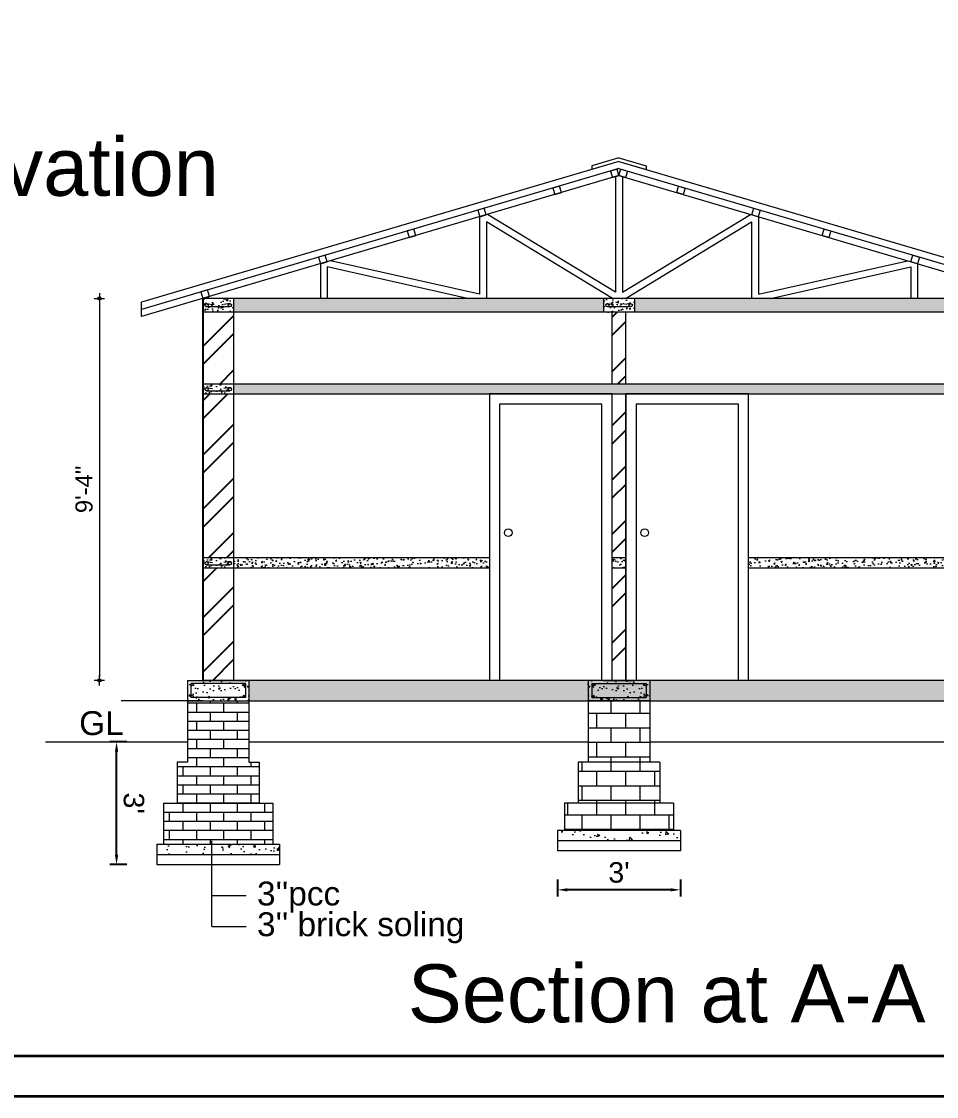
# Model space of a CAD drawing. Header units: inches. Extents: x 100101 to 119806, y -2288 to 8641.
# Drawn here: x 119023 to 119291.3, y 3457.7 to 3772.9 of the extents above; entities that cross this region are included whole.
import ezdxf

# ---------------------------------------------------------------- set-up
doc = ezdxf.new("R2010")
doc.units = ezdxf.units.IN
doc.header["$LTSCALE"] = 0.5
doc.header["$MEASUREMENT"] = 0
doc.header["$PDMODE"] = 66
for name, color, linetype, lineweight in [('door', 202, 'Continuous', 5), ('hatch', 9, 'Continuous', 0), ('steps', 253, 'Continuous', 20), ('Toilet', 7, 'Continuous', 25), ('WALL - A', 1, 'Continuous', 40)]:
    doc.layers.add(name, color=color, linetype=linetype, lineweight=lineweight)
doc.layers.add('Normal Wall', color=7, linetype='Continuous', lineweight=35, true_color=0xffaf89)
doc.styles.add('Lettring Text', font='arial.ttf')
doc.styles.get("Standard").update_dxf_attribs({"font": 'arial.ttf'})
doc.dimstyles.new('Copy of Standard', dxfattribs={"dimtxt": 6, "dimasz": 2.875, "dimexe": 2, "dimexo": 4, "dimgap": 2, "dimtad": 1, "dimdec": 0, "dimrnd": 1, "dimzin": 0, "dimdsep": 46, "dimlunit": 4, "dimtxsty": 'Lettring Text', "dimcen": 0.1, "dimclrd": 7, "dimclre": 7, "dimclrt": 7, "dimazin": 0, "dimtfac": 0.645, "dimtdec": 0, "dimtmove": 1, "dimatfit": 0, "dimfxl": 3, "dimfxlon": 1, "dimtfillclr": 256, "dimtolj": 1, "dimtzin": 0, "dimlwd": -1, "dimlwe": -1, "dimarcsym": 2})
doc.dimstyles.new('S8', dxfattribs={"dimtxt": 5, "dimasz": 1, "dimexe": 6, "dimexo": 18, "dimgap": 1.9375, "dimtad": 1, "dimdec": 0, "dimzin": 3, "dimdsep": 46, "dimlunit": 4, "dimtxsty": 'Standard', "dimblk": 'dot 2', "dimcen": 12, "dimse1": 1, "dimse2": 1, "dimclrd": 1, "dimclre": 1, "dimclrt": 256, "dimadec": 0, "dimazin": 0, "dimtfac": 0.75, "dimtdec": 0, "dimtix": 1, "dimtmove": 1, "dimatfit": 3, "dimldrblk": 'DOT', "dimfxl": 1, "dimtolj": 1, "dimtzin": 0, "dimlwd": 9, "dimlwe": 9, "dimarcsym": 0})
pattern_1 = [(50, (-244731.5586, 32971.725), (3.586300913, -0.313760675), [0.375, -4.125]), (355, (-244731.5586, 32971.725), (-0.693756668, 3.76096067), [0.3, -3.3]), (100.4514445, (-244731.2597, 32971.699), (2.892544234, 3.447199955), [0.31870096, -3.50571056]), (46.1842, (-244731.5586, 32972.725), (5.336206653, -0.827596404), [0.5625, -6.1875]), (96.6356355, (-244731.114, 32972.656), (4.67330973, 4.870593004), [0.47805171, -5.2585688]), (351.184164, (-244731.5586, 32972.725), (4.673309725, 4.870593), [0.45, -4.950000005]), (21, (-244731.0586, 32972.475), (2.98453526, -2.013094453), [0.375, -4.125]), (326, (-244731.0586, 32972.475), (1.21657666, 3.625750225), [0.3, -3.3]), (71.4514447, (-244730.81, 32972.3073), (4.201111884, 1.612655764), [0.31870095, -3.50571056]), (37.5, (-244731.5586, 32971.725), (0.0607992766, 1.664469269), [0, -3.26, 0, -3.35, 0, -3.3125]), (7.5, (-244731.5586, 32971.725), (1.315347687, 1.972058559), [0, -1.91, 0, -3.185, 0, -1.2625]), (327.5, (-244732.6736, 32971.725), (2.669112181, -0.1127743587), [0, -1.25, 0, -3.9, 0, -5.175]), (317.5, (-244733.1736, 32971.725), (2.915930847, 0.500524912), [0, -1.625, 0, -2.59, 0, -3.675])]
pattern_2 = [(45, (-244731.559, 32971.725), (-7.9549513, 7.9549513), []), (45, (-244726.255, 32971.725), (-7.9549513, 7.9549513), [])]
pattern_3 = [(50, (54752.448, 120091.9313), (5.73808146, -0.50201708), [0.6, -6.6]), (355, (54752.448, 120091.9313), (-1.11001067, 6.01753707), [0.48, -5.28]), (100.4514, (54752.926, 120091.8895), (4.62807505, 5.51551634), [0.50992152, -5.6091369]), (46.1842, (54752.448, 120093.531), (8.5379284, -1.3241521), [0.9, -9.9]), (96.6356, (54753.1595, 120093.421), (7.47730164, 7.79294297), [0.7648823, -8.413704]), (351.1842, (54752.448, 120093.531), (7.47729556, 7.7929488), [0.72, -7.92]), (21, (54753.248, 120093.1313), (4.77525642, -3.22095113), [0.6, -6.6]), (326, (54753.248, 120093.1313), (1.94652266, 5.80120036), [0.48, -5.28]), (71.4514, (54753.646, 120092.863), (6.72178103, 2.58024397), [0.50992152, -5.6091369]), (37.5, (54752.448, 120091.9313), (0.097278843, 2.66315083), [0, -5.216, 0, -5.36, 0, -5.3]), (7.5, (54752.448, 120091.9313), (2.1045563, 3.155293695), [0, -3.056, 0, -5.096, 0, -2.02]), (327.5, (54750.664, 120091.9313), (4.27057949, -0.180438974), [0, -2, 0, -6.24, 0, -8.28]), (317.5, (54749.864, 120091.9313), (4.66548935, 0.80083986), [0, -2.6, 0, -4.144, 0, -5.88])]
pattern_4 = [(130, (183526.4417, 120091.9313), (-5.73808146, -0.50201708), [0.6, -6.6]), (185, (183526.442, 120091.9313), (1.11001067, 6.01753707), [0.48, -5.28]), (79.5486, (183525.9636, 120091.8895), (-4.62807505, 5.51551634), [0.50992152, -5.6091369]), (133.8158, (183526.442, 120093.531), (-8.5379284, -1.3241521), [0.9, -9.9]), (83.3644, (183525.73, 120093.421), (-7.47730164, 7.79294297), [0.7648823, -8.413704]), (188.8158, (183526.442, 120093.531), (-7.47729556, 7.7929488), [0.72, -7.92]), (159, (183525.6417, 120093.1313), (-4.77525642, -3.22095113), [0.6, -6.6]), (214, (183525.642, 120093.1313), (-1.94652266, 5.80120036), [0.48, -5.28]), (108.5486, (183525.244, 120092.863), (-6.72178103, 2.58024397), [0.50992152, -5.6091369]), (142.5, (183526.4417, 120091.9313), (-0.097278843, 2.66315083), [0, -5.216, 0, -5.36, 0, -5.3]), (172.5, (183526.4417, 120091.9313), (-2.1045563, 3.155293695), [0, -3.056, 0, -5.096, 0, -2.02]), (212.5, (183528.2257, 120091.9313), (-4.27057949, -0.180438974), [0, -2, 0, -6.24, 0, -8.28]), (222.5, (183529.0257, 120091.9313), (-4.66548935, 0.80083986), [0, -2.6, 0, -4.144, 0, -5.88])]
pattern_5 = [(0, (151393.9156, 82832.566), (0, 4.25), []), (90, (151393.916, 82832.566), (-8.5, 5e-16), [4.25, -4.25]), (90, (151398.166, 82832.566), (-8.5, 5e-16), [-4.25, 4.25])]

# ---------------------------------------------------------------- blocks, each defined once
blk = doc.blocks.new('*D795')
at = {"color": 7, "transparency": 16777216}
for p, q in [((119053.88, 3561.7), (119048.88, 3561.7)), ((119050.88, 3528.58), (119050.88, 3558.83)), ((119053.88, 3525.71), (119048.88, 3525.71))]:
    blk.add_line(p, q, dxfattribs=at)
at = {"color": 7, "linetype": 'ByBlock', "transparency": 16777216}
for points in [[(119051.36, 3558.83), (119050.4, 3558.83), (119050.88, 3561.7)], [(119051.36, 3528.58), (119050.4, 3528.58), (119050.88, 3525.71)]]:
    blk.add_solid(points, dxfattribs=at)
at = {"layer": 'Defpoints', "color": 0, "linetype": 'ByBlock', "transparency": 16777216}
for p in [(119050.88, 3561.7), (119062.69, 3561.7), (119062.69, 3525.71)]:
    blk.add_point(p, dxfattribs=at)
at = {"color": 7, "linetype": 'ByBlock', "lineweight": 5, "transparency": 16777216, "insert": (119055.94, 3543.71), "char_height": 6, "attachment_point": 5, "rotation": 270.0012, "style": 'Lettring Text'}
blk.add_mtext("\\A1;3'", dxfattribs=at)
blk = doc.blocks.new('*D778')
at = {"color": 7, "transparency": 16777216}
for p, q in [((119180.19, 3521.32), (119180.19, 3516.32)), ((119216.19, 3521.32), (119216.19, 3516.32)), ((119213.32, 3518.32), (119183.07, 3518.32))]:
    blk.add_line(p, q, dxfattribs=at)
at = {"color": 7, "linetype": 'ByBlock', "transparency": 16777216}
for points in [[(119183.07, 3518.8), (119183.07, 3517.84), (119180.19, 3518.32)], [(119213.32, 3518.8), (119213.32, 3517.84), (119216.19, 3518.32)]]:
    blk.add_solid(points, dxfattribs=at)
at = {"layer": 'Defpoints', "color": 0, "linetype": 'ByBlock', "transparency": 16777216}
for p in [(119180.19, 3529.71), (119216.19, 3529.71), (119180.19, 3518.32)]:
    blk.add_point(p, dxfattribs=at)
at = {"color": 7, "linetype": 'ByBlock', "lineweight": 5, "transparency": 16777216, "insert": (119198.19, 3523.39), "char_height": 6, "attachment_point": 5, "style": 'Lettring Text'}
blk.add_mtext("\\A1;3'", dxfattribs=at)
blk = doc.blocks.new('dot1')
at = {"layer": 'hatch'}
h = blk.add_hatch(color=256, dxfattribs=at)
edge = h.paths.add_edge_path()
edge.add_arc((0, 0), 1, 0, 360)
for p, q in [((3, 0), (-3, 0)), ((0, 3), (0, -3))]:
    blk.add_line(p, q, dxfattribs=at)
blk.add_circle((0, 0), 1, dxfattribs=at)
blk = doc.blocks.new('dot 2')
at = {"layer": 'hatch', "xscale": 0.5, "yscale": 0.5, "zscale": 0.5}
blk.add_blockref('dot1', (0, 0), dxfattribs=at)
blk = doc.blocks.new('*D905')
at = {"layer": 'Defpoints', "color": 0, "transparency": 16777216}
for p in [(119076.19, 3691.71), (119045.85, 3579.71), (119076.19, 3579.71)]:
    blk.add_point(p, dxfattribs=at)
at = {"layer": 'Toilet', "color": 1, "lineweight": 9, "transparency": 16777216}
blk.add_line((119045.85, 3690.71), (119045.85, 3580.71), dxfattribs=at)
for p, rotation in [((119045.85, 3691.71), 90), ((119045.85, 3579.71), 270)]:
    blk.add_blockref('dot 2', p, dxfattribs=dict(at, rotation=rotation))
at = {"layer": 'Toilet', "transparency": 16777216, "insert": (119041.36, 3635.71), "char_height": 5, "attachment_point": 5, "rotation": 90}
blk.add_mtext('\\A1;9\'-4"', dxfattribs=at)
blk = doc.blocks.new('_Dot')
at = {"color": 0, "linetype": 'ByBlock', "lineweight": -2}
blk.add_line((-0.5, 0), (-1, 0), dxfattribs=at)
at = {"color": 0, "linetype": 'ByBlock', "const_width": 0.5}
blk.add_lwpolyline([(-0.25, 0, 1), (0.25, 0, 1)], format="xyb", close=True, dxfattribs=at)

msp = doc.modelspace()

# ---------------------------------------------------------------- hatches: boundary and pattern name
at = {"linetype": 'ByBlock', "lineweight": 5}
h = msp.add_hatch(dxfattribs=at)
h.set_pattern_fill('AR-CONC', scale=0.5, style=0)
h.set_pattern_definition(pattern_1)
h.paths.add_polyline_path([(119085.19, 3691.71), (119076.19, 3691.71), (119076.19, 3687.71), (119085.19, 3687.71)])
h.paths.add_polyline_path([(119084.13, 3689.2, -0.424176), (119083.62, 3689.69, -1), (119084.61, 3689.69, -0.404321), (119084.13, 3689.2), (119077.29, 3689.2, -0.424176), (119076.78, 3689.69, -1), (119077.77, 3689.69, -0.404321), (119077.29, 3689.2)], flags=16)
h = msp.add_hatch(dxfattribs=at)
h.set_pattern_fill('AR-CONC', scale=0.5, style=0)
h.set_pattern_definition(pattern_1)
h.paths.add_polyline_path([(119193.69, 3691.71), (119085.19, 3691.71), (119085.19, 3687.71), (119193.69, 3687.71)])
h = msp.add_hatch(dxfattribs=at)
h.set_pattern_fill('AR-CONC', scale=0.5, style=0)
h.set_pattern_definition(pattern_1)
h.paths.add_polyline_path([(119202.69, 3691.71), (119193.69, 3691.71), (119193.69, 3687.71), (119202.69, 3687.71)])
h.paths.add_polyline_path([(119201.63, 3689.2, -0.424176), (119201.12, 3689.69, -1), (119202.11, 3689.69, -0.404321), (119201.63, 3689.2), (119194.79, 3689.2, -0.424176), (119194.28, 3689.69, -1), (119195.27, 3689.69, -0.404321), (119194.79, 3689.2)], flags=16)
h = msp.add_hatch(dxfattribs=at)
h.set_pattern_fill('AR-CONC', scale=0.5, style=0)
h.set_pattern_definition(pattern_1)
h.paths.add_polyline_path([(119311.19, 3687.71), (119311.19, 3691.71), (119202.69, 3691.71), (119202.69, 3687.71)])
h = msp.add_hatch(color=7, dxfattribs=at)
h.paths.add_polyline_path([(119076.78, 3689.69, -0.414214), (119077.28, 3690.19), (119077.45, 3690.16, -0.315664), (119077.77, 3689.69, -1)])
h.paths.add_polyline_path([(119083.94, 3690.16), (119084.11, 3690.19, -0.414214), (119084.61, 3689.69, -0.404321), (119084.13, 3689.2), (119084.1, 3689.2, -0.404321), (119083.62, 3689.69, -0.315664)])
h = msp.add_hatch(color=7, dxfattribs=at)
h.paths.add_polyline_path([(119194.28, 3689.69, -0.414214), (119194.78, 3690.19), (119194.95, 3690.16, -0.315664), (119195.27, 3689.69, -1)])
h.paths.add_polyline_path([(119201.44, 3690.16), (119201.61, 3690.19, -0.414214), (119202.11, 3689.69, -0.404321), (119201.63, 3689.2), (119201.6, 3689.2, -0.404321), (119201.12, 3689.69, -0.315664)])
h = msp.add_hatch(dxfattribs=at)
h.set_pattern_fill('AR-CONC', scale=0.5, style=0)
h.set_pattern_definition([(50, (72837.2697, 72471.4603), (3.58630091, -0.31376067), [0.375, -4.125]), (355, (72837.2697, 72471.4603), (-0.69375667, 3.76096067), [0.3, -3.3]), (100.4514, (72837.5685, 72471.4342), (2.89254691, 3.44719771), [0.31870095, -3.50571056]), (46.1842, (72837.2697, 72472.4603), (5.33620524, -0.82759507), [0.5625, -6.1875]), (96.6356, (72837.7143, 72472.3914), (4.67331353, 4.87058935), [0.47805144, -5.258565]), (351.1842, (72837.2697, 72472.4603), (4.67330973, 4.870593), [0.45, -4.95]), (21, (72837.7697, 72472.2103), (2.98453526, -2.01309445), [0.375, -4.125]), (326, (72837.7697, 72472.2103), (1.21657666, 3.62575023), [0.3, -3.3]), (71.4514, (72838.0184, 72472.0426), (4.20111314, 1.61265248), [0.31870095, -3.50571056]), (37.5, (72837.2697, 72471.4603), (0.060799277, 1.66446927), [0, -3.26, 0, -3.35, 0, -3.3125]), (7.5, (72837.2697, 72471.4603), (1.315347687, 1.97205856), [0, -1.91, 0, -3.185, 0, -1.2625]), (327.5, (72836.1547, 72471.4603), (2.66911218, -0.112774359), [0, -1.25, 0, -3.9, 0, -5.175]), (317.5, (72835.6547, 72471.4603), (2.91593085, 0.50052491), [0, -1.625, 0, -2.59, 0, -3.675])])
h.paths.add_polyline_path([(119085.19, 3666.71), (119076.19, 3666.71), (119076.19, 3663.71), (119085.19, 3663.71)])
h.paths.add_polyline_path([(119084.1, 3664.57, -0.404321), (119083.62, 3665.07, -1), (119084.61, 3665.07, -0.424176), (119084.1, 3664.57), (119077.29, 3664.57, -0.424176), (119076.78, 3665.07, -1), (119077.77, 3665.07, -0.404321), (119077.29, 3664.57)], flags=16)
h = msp.add_hatch(color=7, dxfattribs=at)
h.paths.add_polyline_path([(119084.61, 3665.07, 0.414214), (119084.11, 3665.56), (119083.94, 3665.53, 0.315664), (119083.62, 3665.07, 1)])
h.paths.add_polyline_path([(119077.45, 3665.53), (119077.28, 3665.56, 0.414214), (119076.78, 3665.07, 0.404321), (119077.26, 3664.57), (119077.29, 3664.57, 0.404321), (119077.77, 3665.07, 0.315664)])
h = msp.add_hatch(dxfattribs=at)
h.set_pattern_fill('AR-CONC', scale=0.5, style=0)
h.set_pattern_definition(pattern_1)
h.paths.add_polyline_path([(119311.19, 3663.71), (119311.19, 3666.71), (119085.19, 3666.71), (119085.19, 3663.71)])
h = msp.add_hatch(dxfattribs=at)
h.set_pattern_fill('AR-CONC', scale=0.5, style=0)
h.set_pattern_definition([(50, (72837.2697, 72420.4603), (3.58630091, -0.31376067), [0.375, -4.125]), (355, (72837.2697, 72420.4603), (-0.69375667, 3.76096067), [0.3, -3.3]), (100.4514, (72837.5685, 72420.4342), (2.89254691, 3.44719771), [0.31870095, -3.50571056]), (46.1842, (72837.2697, 72421.4603), (5.33620524, -0.82759507), [0.5625, -6.1875]), (96.6356, (72837.7143, 72421.3914), (4.67331353, 4.87058935), [0.47805144, -5.258565]), (351.1842, (72837.2697, 72421.4603), (4.67330973, 4.870593), [0.45, -4.95]), (21, (72837.7697, 72421.2103), (2.98453526, -2.01309445), [0.375, -4.125]), (326, (72837.7697, 72421.2103), (1.21657666, 3.62575023), [0.3, -3.3]), (71.4514, (72838.0184, 72421.0426), (4.20111314, 1.61265248), [0.31870095, -3.50571056]), (37.5, (72837.2697, 72420.4603), (0.060799277, 1.66446927), [0, -3.26, 0, -3.35, 0, -3.3125]), (7.5, (72837.2697, 72420.4603), (1.315347687, 1.97205856), [0, -1.91, 0, -3.185, 0, -1.2625]), (327.5, (72836.1547, 72420.4603), (2.66911218, -0.112774359), [0, -1.25, 0, -3.9, 0, -5.175]), (317.5, (72835.6547, 72420.4603), (2.91593085, 0.50052491), [0, -1.625, 0, -2.59, 0, -3.675])])
h.paths.add_polyline_path([(119085.19, 3615.71), (119076.19, 3615.71), (119076.19, 3612.71), (119085.19, 3612.71)])
h.paths.add_polyline_path([(119084.1, 3613.57, -0.404321), (119083.62, 3614.07, -1), (119084.61, 3614.07, -0.424176), (119084.1, 3613.57), (119077.29, 3613.57, -0.424176), (119076.78, 3614.07, -1), (119077.77, 3614.07, -0.404321), (119077.29, 3613.57)], flags=16)
h = msp.add_hatch(dxfattribs=at)
h.set_pattern_fill('AR-CONC', scale=0.5, style=0)
h.set_pattern_definition(pattern_1)
h.paths.add_polyline_path([(119160.19, 3612.71), (119160.19, 3615.71), (119085.19, 3615.71), (119085.19, 3612.71)])
h = msp.add_hatch(dxfattribs=at)
h.set_pattern_fill('AR-CONC', scale=0.5, style=0)
h.set_pattern_definition(pattern_1)
h.paths.add_polyline_path([(119200.19, 3612.71), (119200.19, 3615.71), (119196.19, 3615.71), (119196.19, 3612.71)])
h = msp.add_hatch(dxfattribs=at)
h.set_pattern_fill('AR-CONC', scale=0.5, style=0)
h.set_pattern_definition(pattern_1)
h.paths.add_polyline_path([(119236.19, 3615.71), (119236.19, 3612.71), (119311.19, 3612.71), (119311.19, 3615.71)])
h = msp.add_hatch(color=7, dxfattribs=at)
h.paths.add_polyline_path([(119084.61, 3614.07, 0.414214), (119084.11, 3614.56), (119083.94, 3614.53, 0.315664), (119083.62, 3614.07, 1)])
h.paths.add_polyline_path([(119077.45, 3614.53), (119077.28, 3614.56, 0.414214), (119076.78, 3614.07, 0.404321), (119077.26, 3613.57), (119077.29, 3613.57, 0.404321), (119077.77, 3614.07, 0.315664)])
at = {"layer": 'door', "ltscale": 0.5}
h = msp.add_hatch(dxfattribs=at)
h.set_pattern_fill('AR-CONC', color=256, scale=0.8, style=0)
h.set_pattern_definition(pattern_3)
h.paths.add_polyline_path([(119089.69, 3579.71), (119071.69, 3579.71), (119071.69, 3573.71), (119089.69, 3573.71), (119089.69, 3578.76)])
h.paths.add_polyline_path([(119088.69, 3578.76), (119088.69, 3574.71), (119072.69, 3574.71), (119072.69, 3578.76), (119073, 3578.76, -0.049683), (119073.06, 3578.76)], flags=16)
h.paths.add_polyline_path([(119088.69, 3578.42, -1), (119088.02, 3578.42, -1)], flags=0)
h.paths.add_polyline_path([(119088.69, 3575.04, -1), (119088.03, 3575.04, -1)], flags=16)
h.paths.add_polyline_path([(119073.36, 3575.04, -1), (119072.69, 3575.04, -1)], flags=16)
h = msp.add_hatch(dxfattribs=at)
h.set_pattern_fill('AR-CONC', color=256, scale=0.8, style=0)
h.set_pattern_definition(pattern_3)
h.paths.add_polyline_path([(119088.69, 3578.76), (119072.69, 3578.76), (119072.69, 3574.71), (119088.69, 3574.71)])
h = msp.add_hatch(color=256, dxfattribs=at)
h.paths.add_polyline_path([(119073.36, 3578.43, 0.385424), (119073.06, 3578.76), (119073, 3578.76, 0.385424), (119072.69, 3578.43, 1)])
h.paths.add_polyline_path([(119072.69, 3575.04, 1), (119073.36, 3575.04, 1)])
h.paths.add_polyline_path([(119088.02, 3578.42, 1), (119088.69, 3578.42, 1)])
h.paths.add_polyline_path([(119088.03, 3575.04, 1), (119088.69, 3575.04, 1)])
h = msp.add_hatch(dxfattribs=at)
h.set_pattern_fill('AR-CONC', color=256, scale=0.8, style=0)
h.set_pattern_definition(pattern_4)
h.paths.add_polyline_path([(119207.19, 3579.71), (119207.19, 3573.71), (119189.19, 3573.71), (119189.19, 3578.76), (119189.19, 3579.71)])
h.paths.add_polyline_path([(119206.19, 3574.71), (119206.19, 3578.76), (119205.89, 3578.76, 0.049683), (119205.83, 3578.76), (119190.19, 3578.76), (119190.19, 3574.71)], flags=16)
h.paths.add_polyline_path([(119190.87, 3578.42, 1), (119190.2, 3578.42, 1)], flags=0)
h.paths.add_polyline_path([(119190.86, 3575.04, 1), (119190.19, 3575.04, 1)], flags=16)
h.paths.add_polyline_path([(119206.19, 3575.04, 1), (119205.53, 3575.04, 1)], flags=16)
h = msp.add_hatch(dxfattribs=at)
h.set_pattern_fill('AR-CONC', color=256, scale=0.8, style=0)
h.set_pattern_definition(pattern_4)
h.paths.add_polyline_path([(119190.19, 3578.76), (119206.19, 3578.76), (119206.19, 3574.71), (119190.19, 3574.71)])
h = msp.add_hatch(dxfattribs=at)
h.set_pattern_fill('AR-BRSTD', color=256)
h.set_pattern_definition([(0, (-36321.626, 30467.137), (0, 2.667), []), (90, (-36321.626, 30467.137), (-4, 2.667), [2.667, -2.667])])
h.paths.add_polyline_path([(119089.69, 3573.71), (119071.69, 3573.71), (119071.69, 3555.71), (119089.69, 3555.71)])
h.paths.add_polyline_path([(119092.69, 3555.71), (119068.69, 3555.71), (119068.69, 3543.71), (119089.69, 3543.71), (119092.69, 3543.71)])
h.paths.add_polyline_path([(119096.69, 3543.71), (119089.69, 3543.71), (119068.69, 3543.71), (119064.69, 3543.71), (119064.69, 3531.71), (119096.69, 3531.71)])
h = msp.add_hatch(dxfattribs=at)
h.set_pattern_fill('BRICK', color=256, scale=17, style=0)
h.set_pattern_definition(pattern_5)
h.paths.add_polyline_path([(119186.19, 3555.71), (119210.19, 3555.71), (119210.19, 3543.71), (119189.19, 3543.71), (119186.19, 3543.71)])
h.paths.add_polyline_path([(119189.19, 3573.71), (119207.19, 3573.71), (119207.19, 3567.71), (119207.19, 3555.71), (119189.19, 3555.71)])
h = msp.add_hatch(dxfattribs=at)
h.set_pattern_fill('BRICK', color=256, scale=17, style=0)
h.set_pattern_definition(pattern_5)
h.paths.add_polyline_path([(119182.19, 3543.71), (119214.19, 3543.71), (119214.19, 3535.71), (119182.19, 3535.71)])
h = msp.add_hatch(dxfattribs=at)
h.set_pattern_fill('AR-CONC', color=256, style=0)
h.set_pattern_definition([(130, (123779.9343, 71978.59), (-7.17260183, -0.62752135), [0.75, -8.25]), (185, (123779.934, 71978.59), (1.3875133, 7.5219213), [0.6, -6.6]), (79.5486, (123779.3366, 71978.538), (-5.7850938, 6.8943954), [0.6374019, -7.0114211]), (133.8158, (123779.934, 71980.59), (-10.6724105, -1.6551901), [1.125, -12.375]), (83.3644, (123779.045, 71980.452), (-9.346627, 9.7411787), [0.9561029, -10.51713]), (188.8158, (123779.934, 71980.59), (-9.3466195, 9.741186), [0.9, -9.9]), (159, (123778.9343, 71980.09), (-5.9690705, -4.0261889), [0.75, -8.25]), (214, (123778.934, 71980.09), (-2.4331533, 7.25150045), [0.6, -6.6]), (108.5486, (123778.437, 71979.7545), (-8.4022263, 3.225305), [0.6374019, -7.0114211]), (142.5, (123779.9343, 71978.59), (-0.12159855, 3.32893854), [0, -6.52, 0, -6.7, 0, -6.625]), (172.5, (123779.9343, 71978.59), (-2.63069537, 3.94411712), [0, -3.82, 0, -6.37, 0, -2.525]), (212.5, (123782.1643, 71978.59), (-5.33822436, -0.22554872), [0, -2.5, 0, -7.8, 0, -10.35]), (222.5, (123783.1643, 71978.59), (-5.8318617, 1.00104982), [0, -3.25, 0, -5.18, 0, -7.35])])
h.paths.add_polyline_path([(119216.19, 3535.71), (119216.19, 3532.71), (119201.64, 3532.71), (119201.64, 3535.71)])
h.paths.add_polyline_path([(119201.64, 3532.71), (119180.19, 3532.71), (119180.19, 3535.71), (119201.64, 3535.71)])
h = msp.add_hatch(dxfattribs=at)
h.set_pattern_fill('AR-CONC', color=256, style=0)
h.set_pattern_definition([(50, (114312.9554, 71974.59), (7.17260183, -0.62752135), [0.75, -8.25]), (355, (114312.9554, 71974.59), (-1.3875133, 7.5219213), [0.6, -6.6]), (100.4514, (114313.553, 71974.538), (5.7850938, 6.8943954), [0.6374019, -7.0114211]), (46.1842, (114312.955, 71976.59), (10.6724105, -1.6551901), [1.125, -12.375]), (96.6356, (114313.845, 71976.452), (9.346627, 9.7411787), [0.9561029, -10.51713]), (351.1842, (114312.955, 71976.59), (9.3466195, 9.741186), [0.9, -9.9]), (21, (114313.9554, 71976.09), (5.9690705, -4.0261889), [0.75, -8.25]), (326, (114313.9554, 71976.09), (2.4331533, 7.25150045), [0.6, -6.6]), (71.4514, (114314.453, 71975.7545), (8.4022263, 3.225305), [0.6374019, -7.0114211]), (37.5, (114312.9554, 71974.59), (0.12159855, 3.32893854), [0, -6.52, 0, -6.7, 0, -6.625]), (7.5, (114312.9554, 71974.59), (2.63069537, 3.94411712), [0, -3.82, 0, -6.37, 0, -2.525]), (327.5, (114310.7254, 71974.59), (5.33822436, -0.22554872), [0, -2.5, 0, -7.8, 0, -10.35]), (317.5, (114309.7254, 71974.59), (5.8318617, 1.00104982), [0, -3.25, 0, -5.18, 0, -7.35])])
h.paths.add_polyline_path([(119098.69, 3531.71), (119062.69, 3531.71), (119062.69, 3528.71), (119098.69, 3528.71)])
at = {"layer": 'steps', "ltscale": 0.3}
h = msp.add_hatch(dxfattribs=at)
h.set_pattern_fill('AR-CONC', scale=0.8, style=0)
h.set_pattern_definition([(50, (119215.695, 3576.7094), (5.73808, -0.50202), [0.6, -6.6]), (355, (119215.695, 3576.7094), (-1.11, 6.01754), [0.48, -5.28]), (100.4514, (119216.173, 3576.6675), (4.62807, 5.51552), [0.50992, -5.60914]), (46.184, (119215.695, 3578.3094), (8.53793, -1.32415), [0.9, -9.9]), (96.636, (119216.406, 3578.199), (7.4773, 7.79295), [0.7649, -8.4137]), (351.184, (119215.695, 3578.309), (7.4773, 7.79295), [0.72, -7.92]), (21, (119216.495, 3577.9094), (4.77526, -3.22095), [0.6, -6.6]), (326, (119216.495, 3577.9094), (1.94652, 5.8012), [0.48, -5.28]), (71.4514, (119216.893, 3577.641), (6.72178, 2.58025), [0.50992, -5.60914]), (37.5, (119215.6949, 3576.7094), (0.09728, 2.66315), [0, -5.216, 0, -5.36, 0, -5.3]), (7.5, (119215.695, 3576.7094), (2.104556, 3.155294), [0, -3.056, 0, -5.096, 0, -2.02]), (327.5, (119213.9109, 3576.7094), (4.27058, -0.18044), [0, -2, 0, -6.24, 0, -8.28]), (317.5, (119213.111, 3576.7094), (4.66549, 0.80084), [0, -2.6, 0, -4.144, 0, -5.88])])
h.paths.add_polyline_path([(119206.69, 3579.71), (119089.69, 3579.71), (119089.69, 3573.71), (119206.69, 3573.71)])
h.paths.add_polyline_path([(119324.69, 3579.71), (119206.69, 3579.71), (119206.69, 3573.71), (119324.69, 3573.71)])
at = {"layer": 'WALL - A', "lineweight": 25}
h = msp.add_hatch(dxfattribs=at)
h.set_pattern_fill('ANSI32', color=256, scale=30, style=0)
h.set_pattern_definition(pattern_2)
h.paths.add_polyline_path([(119085.19, 3687.71), (119076.19, 3687.71), (119076.19, 3666.71), (119085.19, 3666.71)])
h = msp.add_hatch(dxfattribs=at)
h.set_pattern_fill('ANSI32', color=256, scale=30, style=0)
h.set_pattern_definition(pattern_2)
h.paths.add_polyline_path([(119200.19, 3687.71), (119196.19, 3687.71), (119196.19, 3666.71), (119200.19, 3666.71)])
h = msp.add_hatch(dxfattribs=at)
h.set_pattern_fill('ANSI32', color=256, scale=30, style=0)
h.set_pattern_definition(pattern_2)
h.paths.add_polyline_path([(119085.19, 3615.71), (119085.19, 3663.71), (119076.19, 3663.71), (119076.19, 3615.71)])
h = msp.add_hatch(dxfattribs=at)
h.set_pattern_fill('ANSI32', color=256, scale=30, style=0)
h.set_pattern_definition(pattern_2)
h.paths.add_polyline_path([(119200.19, 3663.71), (119196.19, 3663.71), (119196.19, 3615.71), (119200.19, 3615.71)])
h = msp.add_hatch(dxfattribs=at)
h.set_pattern_fill('ANSI32', color=256, scale=30, style=0)
h.set_pattern_definition(pattern_2)
h.paths.add_polyline_path([(119085.19, 3579.71), (119085.19, 3612.71), (119076.19, 3612.71), (119076.19, 3579.71)])
h = msp.add_hatch(dxfattribs=at)
h.set_pattern_fill('ANSI32', color=256, scale=30, style=0)
h.set_pattern_definition(pattern_2)
h.paths.add_polyline_path([(119200.19, 3612.71), (119196.19, 3612.71), (119196.19, 3579.71), (119200.19, 3579.71)])

# ---------------------------------------------------------------- linework, layer by layer
at = {"color": 7, "linetype": 'ByBlock', "lineweight": 5}
for p, q in [((119085.19, 3691.71), (119076.19, 3691.71)), ((119085.19, 3687.71), (119076.19, 3687.71)), ((119077.28, 3690.19), (119079.03, 3689.88)), ((119084.13, 3689.2), (119077.28, 3689.2)), ((119084.11, 3690.19), (119082.36, 3689.88)), ((119194.78, 3690.19), (119196.53, 3689.88)), ((119201.63, 3689.2), (119194.78, 3689.2)), ((119201.61, 3690.19), (119199.86, 3689.88)), ((119076.19, 3666.71), (119085.19, 3666.71)), ((119077.28, 3665.56), (119079.03, 3665.26)), ((119084.11, 3665.56), (119082.36, 3665.26)), ((119076.19, 3663.71), (119085.19, 3663.71)), ((119076.19, 3663.71), (119085.19, 3663.71)), ((119077.26, 3664.57), (119084.11, 3664.57)), ((119076.19, 3615.71), (119085.19, 3615.71)), ((119076.19, 3612.71), (119085.19, 3612.71)), ((119076.19, 3612.71), (119085.19, 3612.71)), ((119077.26, 3613.57), (119084.11, 3613.57)), ((119077.28, 3614.56), (119079.03, 3614.26)), ((119084.11, 3614.56), (119082.36, 3614.26)), ((119078.84, 3507.55), (119078.84, 3532.71)), ((119078.84, 3516.64), (119088.84, 3516.64)), ((119078.84, 3507.55), (119088.84, 3507.55))]:
    msp.add_line(p, q, dxfattribs=at)
at = {"color": 7, "linetype": 'ByBlock', "lineweight": 5, "ltscale": 10}
for p, q in [((119030.06, 3561.7), (119071.69, 3561.7)), ((119089.69, 3561.7), (119189.19, 3561.71)), ((119207.19, 3561.7), (119306.69, 3561.7))]:
    msp.add_line(p, q, dxfattribs=at)
at = {"color": 7, "linetype": 'ByBlock', "lineweight": 5}
for centre in [(119077.28, 3689.69), (119084.11, 3689.69), (119194.78, 3689.69), (119201.61, 3689.69), (119077.28, 3665.07), (119084.11, 3665.07), (119077.28, 3614.07), (119084.11, 3614.07)]:
    msp.add_circle(centre, 0.496, dxfattribs=at)
at = {"layer": 'door', "ltscale": 0.5}
for p, q in [((119198.19, 3731.88), (119058.19, 3690.57)), ((119198.19, 3732.92), (119190.24, 3730.57)), ((119198.19, 3731.88), (119190.52, 3729.62)), ((119198.19, 3732.92), (119206.15, 3730.57)), ((119198.19, 3731.88), (119338.19, 3690.57)), ((119198.19, 3731.88), (119205.87, 3729.62)), ((119198.19, 3729.79), (119058.19, 3688.48)), ((119190.24, 3730.57), (119190.24, 3729.53)), ((119198.19, 3729.79), (119338.19, 3688.48)), ((119206.15, 3730.57), (119206.15, 3729.53)), ((119198.19, 3727.71), (119058.19, 3686.4)), ((119197.19, 3727.41), (119197.19, 3693.49)), ((119198.19, 3727.71), (119338.19, 3686.4)), ((119199.19, 3727.41), (119199.19, 3693.49)), ((119197.19, 3693.49), (119159.61, 3716.32)), ((119199.19, 3693.49), (119236.78, 3716.32)), ((119157.31, 3715.64), (119157.31, 3692.96)), ((119159.31, 3714.16), (119159.31, 3691.71)), ((119196.27, 3691.71), (119159.31, 3714.16)), ((119200.12, 3691.71), (119237.08, 3714.16)), ((119237.08, 3714.16), (119237.08, 3691.71)), ((119239.08, 3715.64), (119239.08, 3692.96)), ((119110.64, 3701.87), (119110.64, 3691.71)), ((119112.64, 3700.92), (119112.64, 3691.71)), ((119153.74, 3691.71), (119112.64, 3700.92)), ((119157.31, 3692.96), (119113.62, 3702.75)), ((119239.08, 3692.96), (119282.77, 3702.75)), ((119242.65, 3691.71), (119283.75, 3700.92)), ((119283.75, 3700.92), (119283.75, 3691.71)), ((119285.75, 3701.87), (119285.75, 3691.71)), ((119320.19, 3691.71), (119076.19, 3691.71)), ((119085.19, 3691.71), (119085.19, 3687.71)), ((119193.69, 3691.71), (119193.69, 3687.71)), ((119202.69, 3691.71), (119202.69, 3687.71)), ((119058.19, 3686.4), (119058.19, 3690.57)), ((119320.19, 3687.71), (119076.19, 3687.71)), ((119085.19, 3687.71), (119085.19, 3579.71)), ((119196.19, 3666.71), (119196.19, 3687.71)), ((119200.19, 3666.71), (119200.19, 3687.71)), ((119076.19, 3666.71), (119320.19, 3666.71)), ((119076.19, 3663.71), (119320.19, 3663.71)), ((119196.19, 3579.71), (119196.19, 3663.71)), ((119200.19, 3579.71), (119200.19, 3663.71)), ((119076.19, 3615.71), (119160.19, 3615.71)), ((119196.19, 3615.71), (119200.19, 3615.71)), ((119236.19, 3615.71), (119320.19, 3615.71)), ((119076.19, 3612.71), (119160.19, 3612.71)), ((119196.19, 3612.71), (119200.19, 3612.71)), ((119236.19, 3612.71), (119320.19, 3612.71)), ((119071.69, 3579.71), (119089.69, 3579.71)), ((119071.69, 3579.71), (119071.69, 3555.71)), ((119088.69, 3578.76), (119072.69, 3578.76)), ((119072.69, 3578.76), (119072.69, 3574.71)), ((119320.19, 3579.71), (119076.19, 3579.71)), ((119076.19, 3579.71), (119085.19, 3579.71)), ((119076.19, 3579.71), (119085.19, 3579.71)), ((119085.19, 3579.71), (119076.19, 3579.71)), ((119088.19, 3578.76), (119087.69, 3578.11)), ((119088.69, 3578.31), (119088.19, 3577.65)), ((119088.69, 3578.76), (119088.69, 3574.71)), ((119089.69, 3579.71), (119089.69, 3555.71)), ((119207.19, 3579.71), (119189.19, 3579.71)), ((119189.19, 3579.71), (119189.19, 3555.71)), ((119189.19, 3578.4), (119189.19, 3578.76)), ((119190.19, 3578.76), (119206.19, 3578.76)), ((119190.19, 3578.76), (119190.19, 3574.71)), ((119190.19, 3578.31), (119190.7, 3577.65)), ((119190.7, 3578.76), (119191.2, 3578.11)), ((119193.69, 3579.71), (119202.69, 3579.71)), ((119193.69, 3579.71), (119202.69, 3579.71)), ((119206.19, 3578.76), (119206.19, 3574.71)), ((119207.19, 3579.71), (119207.19, 3555.71)), ((119088.69, 3574.71), (119072.69, 3574.71)), ((119190.19, 3574.71), (119206.19, 3574.71)), ((119076.19, 3573.71), (119052.19, 3573.71)), ((119071.69, 3573.71), (119089.69, 3573.71)), ((119076.19, 3573.71), (119320.19, 3573.71)), ((119207.19, 3573.71), (119189.19, 3573.71)), ((119189.19, 3571.71), (119189.19, 3561.71)), ((119068.69, 3555.71), (119068.69, 3543.71)), ((119071.69, 3555.71), (119068.69, 3555.71)), ((119089.69, 3555.71), (119092.69, 3555.71)), ((119092.69, 3555.71), (119092.69, 3543.71)), ((119210.19, 3555.71), (119186.19, 3555.71)), ((119186.19, 3555.71), (119186.19, 3543.71)), ((119210.19, 3555.71), (119210.19, 3543.71)), ((119064.69, 3543.71), (119089.69, 3543.71)), ((119064.69, 3543.71), (119064.69, 3531.71)), ((119089.69, 3543.71), (119096.69, 3543.71)), ((119096.69, 3543.71), (119096.69, 3531.71)), ((119214.19, 3543.71), (119182.19, 3543.71)), ((119182.19, 3543.71), (119182.19, 3535.71)), ((119214.19, 3543.71), (119214.19, 3535.71)), ((119216.19, 3535.71), (119180.19, 3535.71)), ((119180.19, 3535.71), (119180.19, 3529.71)), ((119216.19, 3535.71), (119216.19, 3529.71)), ((119062.69, 3531.71), (119098.69, 3531.71)), ((119062.69, 3531.71), (119062.69, 3525.71)), ((119098.69, 3531.71), (119098.69, 3525.71)), ((119216.19, 3532.71), (119180.19, 3532.71)), ((119062.69, 3528.71), (119098.69, 3528.71)), ((119216.19, 3529.71), (119180.19, 3529.71)), ((119062.69, 3525.71), (119098.69, 3525.71))]:
    msp.add_line(p, q, dxfattribs=at)
for points in [[(119197.63, 3729.63), (119195.71, 3729.06), (119196.28, 3727.14), (119198.19, 3727.71)], [(119198.76, 3729.63), (119200.68, 3729.06), (119200.11, 3727.14), (119198.19, 3727.71)], [(119180.73, 3724.64), (119178.81, 3724.07), (119179.38, 3722.16), (119181.29, 3722.72)], [(119215.66, 3724.64), (119217.58, 3724.07), (119217.01, 3722.16), (119215.1, 3722.72)], [(119158.7, 3718.14), (119156.78, 3717.58), (119157.35, 3715.66), (119159.27, 3716.22)], [(119237.69, 3718.14), (119239.61, 3717.58), (119239.04, 3715.66), (119237.12, 3716.22)], [(119138.04, 3712.04), (119136.12, 3711.48), (119136.69, 3709.56), (119138.6, 3710.13)], [(119258.35, 3712.04), (119260.27, 3711.48), (119259.7, 3709.56), (119257.79, 3710.13)], [(119112.04, 3704.37), (119110.12, 3703.8), (119110.68, 3701.89), (119112.6, 3702.45)], [(119284.35, 3704.37), (119286.27, 3703.8), (119285.71, 3701.89), (119283.79, 3702.45)], [(119077.55, 3694.19), (119075.63, 3693.63), (119076.19, 3691.71), (119078.11, 3692.28)]]:
    msp.add_lwpolyline(points, close=True, dxfattribs=at)
for centre, radius in [((119165.71, 3623.02), 1.12), ((119205.71, 3623.02), 1.12), ((119073.03, 3578.43), 0.335), ((119088.35, 3578.42), 0.335), ((119190.54, 3578.42), 0.335), ((119205.86, 3578.43), 0.335), ((119073.03, 3575.04), 0.335), ((119088.36, 3575.04), 0.335), ((119190.53, 3575.04), 0.335), ((119205.86, 3575.04), 0.335)]:
    msp.add_circle(centre, radius, dxfattribs=at)
at = {"layer": 'Normal Wall'}
for points in [[(118748.29, 4208.25), (119806.3, 4208.25), (119806.3, 3457.73), (118748.29, 3457.73)], [(118748.29, 4208.25), (119806.3, 4208.25), (119806.3, 3457.73), (118748.29, 3457.73)], [(119794.39, 4196.35), (118772.11, 4196.35), (118772.11, 3469.63), (119794.39, 3469.63)], [(119794.39, 4196.35), (118772.11, 4196.35), (118772.11, 3469.63), (119794.39, 3469.63)]]:
    msp.add_lwpolyline(points, close=True, dxfattribs=at)
at = {"layer": 'steps', "color": 7, "ltscale": 0.3}
for p, q in [((119160.19, 3663.71), (119160.19, 3579.71)), ((119196.19, 3663.71), (119160.19, 3663.71)), ((119196.19, 3579.71), (119196.19, 3663.71)), ((119200.19, 3663.71), (119200.19, 3579.71)), ((119236.19, 3663.71), (119200.19, 3663.71)), ((119236.19, 3579.71), (119236.19, 3663.71)), ((119163.19, 3660.71), (119163.19, 3579.71)), ((119193.19, 3660.71), (119163.19, 3660.71)), ((119193.19, 3579.71), (119193.19, 3660.71)), ((119203.19, 3660.71), (119203.19, 3579.71)), ((119233.19, 3660.71), (119203.19, 3660.71)), ((119233.19, 3579.71), (119233.19, 3660.71))]:
    msp.add_line(p, q, dxfattribs=at)
at = {"layer": 'WALL - A', "lineweight": 25}
msp.add_line((119076.19, 3691.71), (119076.19, 3579.71), dxfattribs=at)

# ---------------------------------------------------------------- texts
at = {"color": 7, "linetype": 'ByBlock', "lineweight": 5}
for s, insert, char_height, width, attachment_point in [('{\\fArial CE|b0|i0|c238|p34;\\P\\fArial CE|b0|i0|c0|p34;\\H2.8333x;South\\fArial CE|b0|i0|c238|p34; El\\fArial CE|b0|i0|c0|p34;e\\fArial CE|b0|i0|c238|p34;vation}', (118997.68, 3735.16), 6, 195.2975, 5), ('{\\fArial CE|b0|i0|c0|p34;GL}', (119039.92, 3570.69), 7, 174.1012, 1), ("{\\fArial CE|b0|i0|c238|p34;3'}'{\\fArial CE|b0|i0|c238|p34;pcc}", (119092.06, 3520.73), 7, 174.1012, 1), ("{\\fArial CE|b0|i0|c238|p34;3'}'{\\fArial CE|b0|i0|c238|p34; brick soling}", (119092.06, 3511.73), 7, 174.1012, 1), ('{\\fArial CE|b0|i0|c238|p34;\\P\\H2.8333x;Section at A-A}', (119212.17, 3492.84), 6, 232.9624, 5)]:
    msp.add_mtext(s, dxfattribs=dict(at, insert=insert, char_height=char_height, width=width, attachment_point=attachment_point))

# ---------------------------------------------------------------- dimensions: what is measured, and where the dimension line sits
dim = msp.add_aligned_dim(p1=(119062.69, 3525.71), p2=(119062.69, 3561.7), distance=11.82, dimstyle='Copy of Standard', dxfattribs=at)
dim.commit()
dim.dimension.update_dxf_attribs({"geometry": '*D795', "text_midpoint": (119055.94, 3543.71)})
dim = msp.add_linear_dim(base=(119180.19, 3518.32), p1=(119216.19, 3529.71), p2=(119180.19, 3529.71), dimstyle='Copy of Standard', dxfattribs=at)
dim.commit()
dim.dimension.update_dxf_attribs({"geometry": '*D778', "text_midpoint": (119198.19, 3523.39)})
at = {"layer": 'Toilet'}
dim = msp.add_linear_dim(base=(119045.85, 3579.71), p1=(119076.19, 3691.71), p2=(119076.19, 3579.71), angle=90, dimstyle='S8', override={"dimfxl": 2, "dimfxlon": 1, "dimarcsym": 1}, dxfattribs=at)
dim.commit()
dim.dimension.update_dxf_attribs({"geometry": '*D905', "text_midpoint": (119041.36, 3635.71)})

doc.saveas('drawing.dxf')
